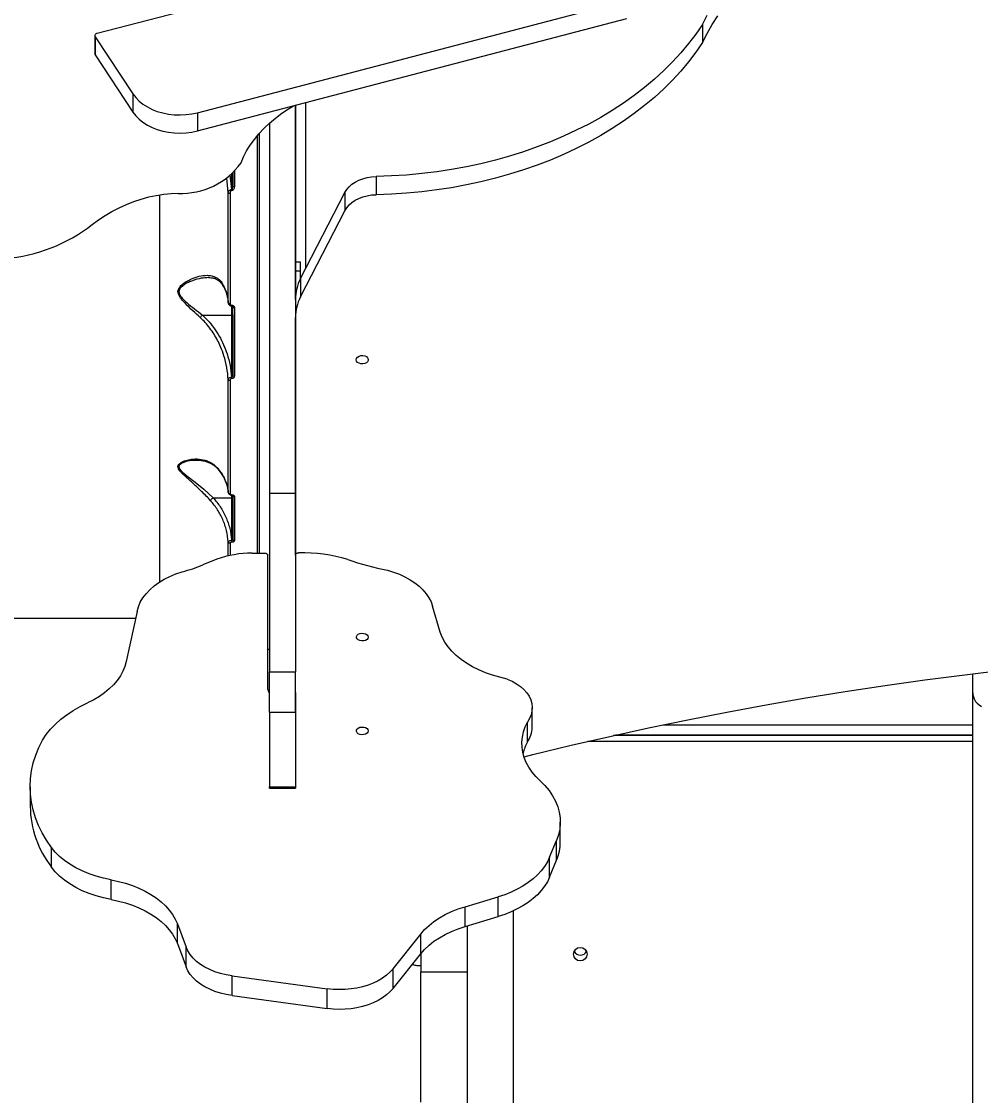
# Model space of a CAD drawing. Header units: millimetres. Extents: x -6431 to 4834, y -6422 to 4807.
# Drawn here: x 2226 to 2785, y -1577 to -951 of the extents above; entities that cross this region are included whole.
import ezdxf

# ---------------------------------------------------------------- set-up
doc = ezdxf.new("R2010")
doc.units = ezdxf.units.MM
for name, color, linetype in [('DIKOM_ОБЪЕКТ', 7, 'Continuous'), ('DIKOM_РАЗМЕР_ЗОНА', 7, 'Continuous'), ('DIKOM_РАЗМЕР_ОБЪЕКТА', 7, 'Continuous')]:
    doc.layers.add(name, color=color, linetype=linetype)
doc.styles.add('style1', font='arial.ttf', dxfattribs={"width": 0.8})
doc.dimstyles.new('1-50', dxfattribs={"dimtxt": 300, "dimasz": 200, "dimexe": 100, "dimexo": 0, "dimgap": 100, "dimtad": 0, "dimdec": 0, "dimtxsty": 'style1', "dimcen": 0, "dimclrd": 7, "dimclre": 7, "dimadec": 1, "dimazin": 2, "dimtfac": 1, "dimtdec": 0, "dimtmove": 1, "dimatfit": 3, "dimfxl": 0, "dimlwd": 25, "dimlwe": 18, "dimarcsym": 0})

# ---------------------------------------------------------------- blocks, each defined once
blk = doc.blocks.new('*D13')
at = {"layer": 'Defpoints', "color": 0, "transparency": 16777216}
for p in [(-3965.6, 378.37), (3334.4, -1220.38), (3334.4, -3843.38)]:
    blk.add_point(p, dxfattribs=at)
at = {"layer": 'DIKOM_РАЗМЕР_ОБЪЕКТА', "color": 7, "lineweight": 18, "transparency": 16777216}
for p, q in [((-3965.6, 378.37), (-3965.6, -3943.38)), ((3334.4, -1220.38), (3334.4, -3943.38))]:
    blk.add_line(p, q, dxfattribs=at)
at = {"layer": 'DIKOM_РАЗМЕР_ОБЪЕКТА', "color": 7, "lineweight": 25, "transparency": 16777216}
for p, q in [((-3765.6, -3843.38), (-182.11, -3843.38)), ((3134.4, -3843.38), (731.83, -3843.38))]:
    blk.add_line(p, q, dxfattribs=at)
at = {"layer": 'DIKOM_РАЗМЕР_ОБЪЕКТА', "color": 7, "transparency": 16777216}
for points in [[(-3765.6, -3810.04), (-3765.6, -3876.71), (-3965.6, -3843.38)], [(3134.4, -3810.04), (3134.4, -3876.71), (3334.4, -3843.38)]]:
    blk.add_solid(points, dxfattribs=at)
at = {"layer": 'DIKOM_РАЗМЕР_ОБЪЕКТА', "color": 0, "transparency": 16777216, "insert": (274.86, -3843.38), "char_height": 300, "attachment_point": 5, "style": 'style1'}
blk.add_mtext('7300', dxfattribs=at)
blk = doc.blocks.new('*D16')
at = {"layer": 'Defpoints', "color": 0, "transparency": 16777216}
for p in [(-5966.57, 409.56), (4834.4, -963.9), (4834.4, -6224.88)]:
    blk.add_point(p, dxfattribs=at)
at = {"layer": 'DIKOM_РАЗМЕР_ЗОНА', "color": 7, "lineweight": 18, "transparency": 16777216}
for p, q in [((-5966.57, 409.56), (-5966.57, -6324.88)), ((4834.4, -963.9), (4834.4, -6324.88))]:
    blk.add_line(p, q, dxfattribs=at)
at = {"layer": 'DIKOM_РАЗМЕР_ЗОНА', "color": 7, "lineweight": 25, "transparency": 16777216}
for p, q in [((-5766.57, -6224.88), (924.42, -6224.88)), ((4634.4, -6224.88), (2004.2, -6224.88))]:
    blk.add_line(p, q, dxfattribs=at)
at = {"layer": 'DIKOM_РАЗМЕР_ЗОНА', "color": 7, "transparency": 16777216}
for points in [[(-5766.57, -6191.54), (-5766.57, -6258.21), (-5966.57, -6224.88)], [(4634.4, -6191.54), (4634.4, -6258.21), (4834.4, -6224.88)]]:
    blk.add_solid(points, dxfattribs=at)
at = {"layer": 'DIKOM_РАЗМЕР_ЗОНА', "color": 0, "transparency": 16777216, "insert": (1464.31, -6224.88), "char_height": 300, "attachment_point": 5, "style": 'style1'}
blk.add_mtext('10800', dxfattribs=at)

msp = doc.modelspace()

# ---------------------------------------------------------------- linework, layer by layer
at = {"layer": 'DIKOM_ОБЪЕКТ', "color": 7, "linetype": 'Continuous', "lineweight": 15}
for p, q in [((2328.7, -1004.19), (2578.8, -938.76)), ((2341.78, -939.57), (2270.28, -958)), ((2328.7, -1014.78), (2578.8, -949.36)), ((2622.92, -952.72), (2622.92, -963.31)), ((2268.96, -959.33), (2268.96, -969.92)), ((2269.15, -959.92), (2291.12, -993.25)), ((2269.15, -959.92), (2269.15, -970.52)), ((2269.15, -970.52), (2291.12, -1003.84)), ((2291.12, -993.25), (2291.12, -1003.84)), ((2385.71, -999.87), (2385.71, -1091.32)), ((2385.71, -1091.32), (2385.71, -999.87)), ((2385.71, -999.87), (2385.71, -1225.89)), ((2385.71, -1007.37), (2385.71, -999.87)), ((2385.71, -1091.32), (2385.71, -999.87)), ((2391.71, -998.3), (2391.71, -1095.1)), ((2328.7, -1004.19), (2328.7, -1014.78)), ((2385.71, -1091.32), (2385.71, -1007.37)), ((2364.71, -1016.24), (2364.71, -1260.8)), ((2350.21, -1038.16), (2350.21, -1047.28)), ((2346.65, -1050.78), (2345.76, -1042.07)), ((2347.63, -1040.42), (2348.59, -1048.97)), ((2348.71, -1048.97), (2348.71, -1039.61)), ((2349.21, -1046.97), (2349.21, -1039.14)), ((2349.21, -1039.14), (2349.21, -1046.97)), ((2432.78, -1041.39), (2432.78, -1051.98)), ((2346.65, -1114.97), (2346.65, -1050.78)), ((2347.65, -1051.08), (2347.65, -1115.41)), ((2348.59, -1048.97), (2348.71, -1048.97)), ((2348.59, -1048.97), (2348.59, -1049.62)), ((2348.71, -1049.62), (2348.59, -1049.62)), ((2348.71, -1048.97), (2348.71, -1049.62)), ((2388.72, -1100.91), (2414.54, -1050.7)), ((2414.54, -1050.7), (2414.54, -1061.29)), ((2388.72, -1111.51), (2414.54, -1061.29)), ((2388.71, -1091.32), (2385.71, -1091.32)), ((2388.71, -1096.58), (2388.71, -1091.32)), ((2385.71, -1112.94), (2385.71, -1096.58)), ((2388.71, -1096.58), (2385.71, -1096.58)), ((2388.71, -1100.94), (2388.71, -1096.58)), ((2388.72, -1100.91), (2388.72, -1111.51)), ((2385.71, -1113.02), (2385.71, -1123.62)), ((2346.59, -1114.68), (2346.62, -1115.1)), ((2348.68, -1116.38), (2348.71, -1116.38)), ((2348.68, -1116.9), (2348.68, -1116.38)), ((2348.68, -1116.9), (2348.71, -1116.9)), ((2348.71, -1116.9), (2348.71, -1116.38)), ((2348.71, -1122.13), (2348.71, -1116.9)), ((2349.21, -1117.35), (2349.21, -1117.32)), ((2349.21, -1157.09), (2349.21, -1117.32)), ((2349.21, -1119.03), (2349.21, -1117.33)), ((2349.21, -1121.28), (2349.21, -1119.03)), ((2350.21, -1117.79), (2350.21, -1157.66)), ((2331.55, -1122.13), (2348.71, -1122.13)), ((2348.71, -1158.28), (2348.71, -1122.13)), ((2349.21, -1121.97), (2349.21, -1157.09)), ((2385.71, -1261.98), (2385.71, -1123.62)), ((2348.61, -1158.28), (2348.71, -1158.28)), ((2348.61, -1158.28), (2348.61, -1159.18)), ((2348.71, -1159.18), (2348.61, -1159.18)), ((2348.71, -1158.28), (2348.71, -1159.18)), ((2370.71, -1225.89), (2385.71, -1225.89)), ((2370.71, -1225.89), (2370.71, -1330.02)), ((2385.71, -1225.89), (2385.71, -1330.02)), ((2337.82, -1228.56), (2348.71, -1228.56)), ((2348.66, -1226.81), (2348.71, -1226.81)), ((2348.66, -1227.08), (2348.66, -1226.81)), ((2348.66, -1227.08), (2348.71, -1227.08)), ((2348.71, -1227.08), (2348.71, -1226.81)), ((2348.71, -1228.56), (2348.71, -1227.11)), ((2348.71, -1253.36), (2348.71, -1228.56)), ((2349.21, -1252.75), (2349.21, -1227.09)), ((2349.21, -1227.25), (2349.21, -1228.4)), ((2349.21, -1227.71), (2349.21, -1227.28)), ((2349.21, -1228.4), (2349.21, -1252.75)), ((2350.21, -1227.83), (2350.21, -1253.55)), ((2348.63, -1253.36), (2348.71, -1253.36)), ((2348.63, -1253.36), (2348.63, -1254.49)), ((2348.71, -1254.49), (2348.63, -1254.49)), ((2348.71, -1253.36), (2348.71, -1254.49)), ((2360.55, -1260.82), (2367.69, -1260.79)), ((2369.71, -1340.33), (2369.71, -1262.07)), ((2369.71, -1273.56), (2369.71, -1262.07)), ((2340.06, -1264.38), (2331.89, -1267.76)), ((2369.71, -1340.34), (2369.71, -1273.56)), ((2293.5, -1294.77), (2287.25, -1324.07)), ((2470.07, -1306.97), (2465.64, -1291.76)), ((1936.66, -1298.83), (2292.63, -1298.83)), ((2369.71, -1316.76), (2370.71, -1316.76)), ((2370.71, -1330.02), (2385.71, -1330.02)), ((2370.71, -1353.55), (2370.71, -1330.02)), ((2385.71, -1353.55), (2385.71, -1330.02)), ((2385.71, -1342.12), (2385.71, -1340.72)), ((2385.71, -1342.12), (2385.71, -1397.36)), ((2523.68, -1362.57), (2523.68, -1351.08)), ((2370.71, -1353.55), (2385.71, -1353.55)), ((2370.71, -1353.55), (2370.71, -1397.11)), ((2385.71, -1353.55), (2385.71, -1397.11)), ((2520.93, -1370.76), (2520.93, -1359.27)), ((2600.05, -1360.87), (2780.21, -1360.87)), ((2780.21, -1370.55), (2556.15, -1370.55)), ((2780.21, -1367.15), (2571.07, -1367.15)), ((2572.3, -1366.88), (2780.21, -1366.88)), ((2780.21, -1366.87), (2572.31, -1366.87)), ((2231.27, -1396.97), (2231.27, -1408.46)), ((2370.71, -1397.11), (2385.71, -1397.11)), ((2370.71, -1397.82), (2370.71, -1397.11)), ((2370.71, -1397.82), (2385.71, -1397.82)), ((2385.71, -1397.11), (2385.71, -1397.82)), ((2540.02, -1429.05), (2540.02, -1417.56)), ((2243.67, -1443.85), (2243.67, -1432.35)), ((2533.83, -1438.12), (2537.88, -1428.25)), ((2537.88, -1439.74), (2537.88, -1428.25)), ((2533.83, -1449.61), (2533.83, -1438.12)), ((2533.83, -1449.61), (2537.88, -1439.74)), ((2278.46, -1462.72), (2278.46, -1451.22)), ((2484.55, -1466.9), (2503.76, -1461.18)), ((2503.76, -1472.67), (2503.76, -1461.18)), ((2484.55, -1478.39), (2484.55, -1466.9)), ((2512.71, -1571.07), (2512.71, -1469.31)), ((2317, -1476.9), (2322.14, -1490.5)), ((2317, -1488.39), (2317, -1476.9)), ((2484.55, -1478.39), (2503.76, -1472.67)), ((2442.59, -1503.02), (2458.75, -1482.81)), ((2458.75, -1494.3), (2458.75, -1482.81)), ((2317, -1488.39), (2322.14, -1501.99)), ((2322.14, -1501.99), (2322.14, -1490.5)), ((2442.59, -1514.51), (2458.75, -1494.3)), ((2458.71, -1494.35), (2458.71, -1504.75)), ((2348.88, -1507.19), (2404.19, -1514.74)), ((2348.88, -1518.69), (2348.88, -1507.19)), ((2442.59, -1514.51), (2442.59, -1503.02)), ((2458.71, -1504.75), (2485.71, -1504.75)), ((2348.88, -1518.69), (2404.19, -1526.23)), ((2404.19, -1526.23), (2404.19, -1514.74))]:
    msp.add_line(p, q, dxfattribs=at)
at = {"layer": 'DIKOM_ОБЪЕКТ', "color": 7, "linetype": 'Continuous', "lineweight": 15, "flags": 128}
for points in [[(2622.92, -952.72), (2625.52, -947.43)], [(2622.92, -963.31), (2625.52, -958.02), (2628.45, -952.81), (2631.71, -947.7)], [(2622.92, -952.72), (2619.02, -958.37), (2614.8, -963.9), (2610.26, -969.31), (2605.42, -974.58), (2600.27, -979.7), (2594.83, -984.67), (2589.1, -989.48), (2583.1, -994.11), (2576.84, -998.57), (2570.32, -1002.84), (2563.56, -1006.92), (2556.57, -1010.8), (2549.36, -1014.47), (2541.95, -1017.93), (2534.34, -1021.17), (2526.54, -1024.18), (2518.58, -1026.97), (2510.47, -1029.52), (2502.21, -1031.83), (2493.83, -1033.91), (2485.33, -1035.73), (2476.73, -1037.31), (2468.05, -1038.64), (2459.3, -1039.71), (2450.5, -1040.52), (2441.65, -1041.08), (2432.78, -1041.39)], [(2270.28, -958), (2269.91, -958.12), (2269.58, -958.3), (2269.31, -958.53), (2269.11, -958.78), (2269, -959.07), (2268.96, -959.36), (2269.01, -959.65), (2269.15, -959.92)], [(2622.92, -963.31), (2619.02, -968.96), (2614.8, -974.5), (2610.26, -979.9), (2605.42, -985.17), (2600.27, -990.29), (2594.83, -995.26), (2589.1, -1000.07), (2583.1, -1004.7), (2576.84, -1009.16), (2570.32, -1013.43), (2563.56, -1017.51), (2556.57, -1021.39), (2549.36, -1025.06), (2541.95, -1028.52), (2534.34, -1031.76), (2526.54, -1034.77), (2518.58, -1037.56), (2510.47, -1040.11), (2502.21, -1042.43), (2493.83, -1044.5), (2485.33, -1046.32), (2476.73, -1047.9), (2468.05, -1049.23), (2459.3, -1050.3), (2450.5, -1051.12), (2441.65, -1051.68), (2432.78, -1051.98)], [(2291.12, -993.25), (2292.74, -995.39), (2294.7, -997.38), (2296.97, -999.2), (2299.52, -1000.83), (2302.32, -1002.24), (2305.32, -1003.41), (2308.5, -1004.34), (2311.8, -1005), (2315.19, -1005.39), (2318.62, -1005.5), (2322.04, -1005.34), (2325.42, -1004.9), (2328.7, -1004.19)], [(2354.13, -1033.42), (2355.57, -1029.95), (2357.35, -1026.5), (2359.45, -1023.08), (2361.85, -1019.72), (2364.54, -1016.43), (2367.5, -1013.26), (2370.71, -1010.2), (2374.15, -1007.3), (2377.8, -1004.55), (2381.63, -1001.99), (2384.73, -1000.12)], [(2291.12, -1003.84), (2292.74, -1005.98), (2294.7, -1007.97), (2296.97, -1009.8), (2299.52, -1011.42), (2302.32, -1012.83), (2305.32, -1014.01), (2308.5, -1014.93), (2311.8, -1015.59), (2315.19, -1015.98), (2318.62, -1016.1), (2322.04, -1015.93), (2325.42, -1015.49), (2328.7, -1014.78)], [(2370.71, -1010.2), (2370.71, -1022.35), (2370.71, -1036.36), (2370.71, -1050.34), (2370.71, -1064.3), (2370.71, -1078.2), (2370.71, -1092.06), (2370.71, -1105.86), (2370.71, -1119.59), (2370.71, -1133.24), (2370.71, -1146.8), (2370.71, -1160.27), (2370.71, -1173.63), (2370.71, -1186.89), (2370.71, -1200.02), (2370.71, -1213.02), (2370.71, -1225.89)], [(2363.71, -1260.8), (2363.71, -1253.75), (2363.71, -1246.33), (2363.71, -1238.63), (2363.71, -1230.67), (2363.71, -1222.43), (2363.71, -1213.94), (2363.71, -1205.21), (2363.71, -1196.22), (2363.71, -1187.01), (2363.71, -1177.56), (2363.71, -1167.9), (2363.71, -1158.02), (2363.71, -1147.94), (2363.71, -1137.67), (2363.71, -1127.21), (2363.71, -1116.57), (2363.71, -1105.76), (2363.71, -1094.8), (2363.71, -1083.69), (2363.71, -1072.43), (2363.71, -1061.04), (2363.71, -1049.54), (2363.71, -1037.92), (2363.71, -1026.2), (2363.71, -1017.4)], [(2414.54, -1050.7), (2415.61, -1048.98), (2416.99, -1047.38), (2418.66, -1045.92), (2420.59, -1044.63), (2422.74, -1043.53), (2425.07, -1042.64), (2427.56, -1041.98), (2430.14, -1041.56), (2432.78, -1041.39)], [(2267.37, -1069.33), (2271.05, -1066.61), (2274.9, -1064.06), (2278.91, -1061.7), (2283.05, -1059.56), (2287.28, -1057.63), (2291.59, -1055.94), (2295.94, -1054.49), (2300.32, -1053.3), (2304.69, -1052.37), (2309.02, -1051.7), (2313.3, -1051.31), (2317.49, -1051.18)], [(2349.21, -1046.97), (2349.23, -1047.03), (2349.29, -1047.09), (2349.38, -1047.14), (2349.5, -1047.19), (2349.65, -1047.23), (2349.83, -1047.26), (2350.02, -1047.27), (2350.21, -1047.28)], [(2306.76, -1277.61), (2306.76, -1276.86), (2306.76, -1272.8), (2306.76, -1268.41), (2306.76, -1263.69), (2306.76, -1258.65), (2306.76, -1253.29), (2306.76, -1247.62), (2306.76, -1241.64), (2306.76, -1235.36), (2306.76, -1228.78), (2306.76, -1221.91), (2306.76, -1214.76), (2306.76, -1207.33), (2306.76, -1199.62), (2306.76, -1191.66), (2306.76, -1183.44), (2306.76, -1174.97), (2306.76, -1166.27), (2306.76, -1157.33), (2306.76, -1148.16), (2306.76, -1138.79), (2306.76, -1129.2), (2306.76, -1119.42), (2306.76, -1109.45), (2306.76, -1099.3), (2306.76, -1088.98), (2306.76, -1078.5), (2306.76, -1067.87), (2306.76, -1057.1), (2306.76, -1052.02)], [(2414.54, -1061.29), (2415.61, -1059.57), (2416.99, -1057.97), (2418.66, -1056.51), (2420.59, -1055.22), (2422.74, -1054.12), (2425.07, -1053.23), (2427.56, -1052.57), (2430.14, -1052.15), (2432.78, -1051.98)], [(2385.71, -1091.32), (2385.71, -1090.95), (2385.71, -1080.69), (2385.71, -1070.28), (2385.71, -1068.45)], [(2385.71, -1096.58), (2385.71, -1094.9), (2385.71, -1093.51), (2385.71, -1092.45), (2385.71, -1091.73), (2385.71, -1091.37), (2385.71, -1091.32)], [(2346.65, -1114.97), (2346.68, -1115.05), (2346.75, -1115.14), (2346.85, -1115.21), (2346.97, -1115.28), (2347.12, -1115.33), (2347.28, -1115.37), (2347.46, -1115.4), (2347.65, -1115.41)], [(2349.21, -1117.32), (2349.23, -1117.41), (2349.29, -1117.5), (2349.38, -1117.58), (2349.5, -1117.65), (2349.65, -1117.71), (2349.83, -1117.76), (2350.02, -1117.78), (2350.21, -1117.79)], [(2349.21, -1121.97), (2349.2, -1122), (2349.17, -1122.03), (2349.13, -1122.06), (2349.06, -1122.08), (2348.99, -1122.1), (2348.9, -1122.12), (2348.81, -1122.13), (2348.71, -1122.13)], [(2421.21, -1148.16), (2421.4, -1147.36), (2421.95, -1146.64), (2422.79, -1146.09), (2423.85, -1145.76), (2425, -1145.69), (2426.11, -1145.89), (2427.08, -1146.34), (2427.79, -1146.98), (2428.16, -1147.75), (2428.16, -1148.57), (2427.79, -1149.34), (2427.08, -1149.99), (2426.11, -1150.43), (2425, -1150.63), (2423.85, -1150.56), (2422.79, -1150.24), (2421.94, -1149.68), (2421.4, -1148.97), (2421.21, -1148.16)], [(2349.21, -1157.09), (2349.23, -1157.2), (2349.29, -1157.31), (2349.38, -1157.41), (2349.5, -1157.49), (2349.65, -1157.56), (2349.83, -1157.62), (2350.02, -1157.65), (2350.21, -1157.66)], [(2346.65, -1225.45), (2346.65, -1217.91), (2346.65, -1210.16), (2346.65, -1202.21), (2346.65, -1194.06), (2346.65, -1185.72), (2346.65, -1177.19), (2346.65, -1168.49), (2346.65, -1159.61)], [(2347.65, -1160.15), (2347.65, -1169.05), (2347.65, -1177.77), (2347.65, -1186.31), (2347.65, -1194.67), (2347.65, -1202.84), (2347.65, -1210.81), (2347.65, -1218.57), (2347.65, -1226.13)], [(2328.28, -1206.82), (2325.97, -1206.82), (2322.76, -1207.34), (2319.79, -1208.38), (2318.31, -1209.47), (2317.89, -1210.44), (2318.07, -1211.38), (2318.2, -1211.64), (2319, -1212.71), (2320.04, -1213.73), (2322.44, -1215.71), (2327.39, -1219.55), (2332.37, -1223.59), (2335.15, -1226.05), (2337.82, -1228.56), (2337.82, -1228.56), (2337.82, -1228.56)], [(2349.21, -1228.4), (2349.2, -1228.43), (2349.17, -1228.46), (2349.13, -1228.49), (2349.06, -1228.51), (2348.99, -1228.53), (2348.9, -1228.55), (2348.81, -1228.56), (2348.71, -1228.56)], [(2346.65, -1262.45), (2346.65, -1261.1), (2346.65, -1254.35)], [(2347.65, -1255.1), (2347.65, -1261.86), (2347.65, -1262.23)], [(2367.69, -1260.79), (2368.09, -1260.81), (2368.46, -1260.88), (2368.81, -1261), (2369.12, -1261.16), (2369.37, -1261.36), (2369.55, -1261.58), (2369.67, -1261.82), (2369.71, -1262.07)], [(2385.71, -1262.01), (2385.74, -1261.77), (2385.85, -1261.53), (2386.03, -1261.32), (2386.27, -1261.12), (2386.56, -1260.96), (2386.89, -1260.84), (2387.25, -1260.76), (2387.63, -1260.73)], [(2293.5, -1294.77), (2294.26, -1292.1), (2295.4, -1289.49), (2296.9, -1286.95), (2298.75, -1284.51), (2300.93, -1282.19), (2303.43, -1280), (2306.22, -1277.97), (2309.29, -1276.1), (2312.61, -1274.42), (2316.15, -1272.94), (2319.88, -1271.67)], [(2439.32, -1270.8), (2442.9, -1271.9), (2446.32, -1273.19), (2449.54, -1274.68), (2452.54, -1276.35), (2455.29, -1278.19), (2457.78, -1280.17), (2459.99, -1282.29), (2461.89, -1284.53), (2463.47, -1286.86), (2464.73, -1289.28), (2465.64, -1291.76)], [(2428.21, -1309.79), (2428.02, -1310.52), (2427.47, -1311.18), (2426.62, -1311.68), (2425.57, -1311.97), (2424.42, -1312.04), (2423.3, -1311.85), (2422.34, -1311.45), (2421.63, -1310.86), (2421.26, -1310.16), (2421.26, -1309.42), (2421.63, -1308.72), (2422.34, -1308.14), (2423.3, -1307.73), (2424.42, -1307.55), (2425.57, -1307.61), (2426.62, -1307.91), (2427.47, -1308.41), (2428.02, -1309.06), (2428.21, -1309.79)], [(2509.16, -1334.21), (2504.77, -1333.22), (2500.52, -1332.01), (2496.45, -1330.57), (2492.56, -1328.93), (2488.9, -1327.09), (2485.48, -1325.07), (2482.33, -1322.87), (2479.47, -1320.52), (2476.91, -1318.03), (2474.68, -1315.4), (2472.79, -1312.68), (2471.25, -1309.86), (2470.07, -1306.97)], [(2518.91, -1379.55), (2523.96, -1378.28), (2546.37, -1372.84), (2568.88, -1367.64), (2591.5, -1362.68), (2614.23, -1357.96), (2637.05, -1353.48), (2659.97, -1349.24), (2682.97, -1345.24), (2706.05, -1341.49), (2729.21, -1337.98), (2752.44, -1334.72), (2775.74, -1331.71), (2799.1, -1328.94), (2822.51, -1326.41), (2845.98, -1324.14), (2869.49, -1322.12), (2893.04, -1320.34), (2916.63, -1318.82)], [(2287.25, -1324.07), (2286.47, -1326.91), (2285.32, -1329.69), (2283.83, -1332.41), (2281.99, -1335.03), (2279.83, -1337.56), (2277.36, -1339.96), (2274.6, -1342.22), (2271.55, -1344.34), (2268.25, -1346.28), (2264.71, -1348.05)], [(2780.21, -1331.21), (2780.21, -1331.32), (2780.21, -1333.51), (2780.21, -1335.49), (2780.21, -1337.23), (2780.21, -1338.71), (2780.21, -1339.92), (2780.21, -1340.83), (2780.21, -1341.44), (2780.21, -1341.74), (2780.21, -1341.77), (2780.21, -1341.78), (2780.21, -1341.78), (2780.21, -1341.79), (2780.21, -1341.8), (2780.21, -1341.81), (2780.21, -1341.83), (2780.21, -1341.98), (2780.23, -1342.34), (2780.27, -1342.86), (2780.37, -1343.52), (2780.65, -1344.63), (2781.11, -1345.8), (2781.94, -1347.24), (2782.83, -1348.33), (2783.96, -1349.33), (2785.28, -1350.18)], [(2509.16, -1334.21), (2511.95, -1335.48), (2514.5, -1336.94), (2516.79, -1338.57), (2518.79, -1340.35), (2520.47, -1342.26), (2521.81, -1344.28), (2522.8, -1346.38), (2523.42, -1348.54), (2523.67, -1350.73), (2523.54, -1352.93), (2523.04, -1355.1), (2522.16, -1357.22), (2520.93, -1359.27)], [(2238.44, -1369.78), (2240.58, -1366.57), (2243.08, -1363.48), (2245.93, -1360.51), (2249.1, -1357.68), (2252.58, -1355), (2256.36, -1352.5), (2260.41, -1350.18), (2264.71, -1348.05)], [(2428.21, -1364.42), (2428.02, -1365.15), (2427.47, -1365.8), (2426.62, -1366.3), (2425.57, -1366.6), (2424.42, -1366.66), (2423.3, -1366.48), (2422.34, -1366.08), (2421.63, -1365.49), (2421.25, -1364.79), (2421.25, -1364.05), (2421.63, -1363.35), (2422.34, -1362.77), (2423.3, -1362.36), (2424.42, -1362.18), (2425.57, -1362.24), (2426.62, -1362.54), (2427.47, -1363.04), (2428.02, -1363.69), (2428.21, -1364.42)], [(2528.34, -1393.55), (2525.82, -1391.03), (2523.62, -1388.4), (2521.75, -1385.65), (2520.22, -1382.83), (2519.04, -1379.93), (2518.22, -1376.99), (2517.76, -1374.01), (2517.67, -1371.01), (2517.94, -1368.03), (2518.58, -1365.06), (2519.58, -1362.14), (2520.93, -1359.27)], [(2243.67, -1432.35), (2240.79, -1428.15), (2238.27, -1423.86), (2236.13, -1419.48), (2234.38, -1415.03), (2233.01, -1410.52), (2232.03, -1405.97), (2231.45, -1401.4), (2231.27, -1396.81), (2231.48, -1392.22), (2232.09, -1387.64), (2233.09, -1383.1), (2234.49, -1378.6), (2236.27, -1374.15), (2238.44, -1369.78)], [(2528.34, -1393.55), (2531.1, -1396.34), (2533.51, -1399.26), (2535.56, -1402.29), (2537.24, -1405.41), (2538.52, -1408.61), (2539.42, -1411.86), (2539.91, -1415.15), (2540.01, -1418.46), (2539.7, -1421.75), (2538.98, -1425.03), (2537.88, -1428.25)], [(2278.46, -1451.22), (2274, -1450.28), (2269.68, -1449.1), (2265.54, -1447.69), (2261.59, -1446.06), (2257.88, -1444.21), (2254.43, -1442.17), (2251.26, -1439.95), (2248.4, -1437.56), (2245.86, -1435.02), (2243.67, -1432.35)], [(2533.83, -1438.12), (2532.54, -1440.82), (2530.91, -1443.45), (2528.97, -1445.98), (2526.72, -1448.41), (2524.18, -1450.71), (2521.35, -1452.87), (2518.27, -1454.89), (2514.95, -1456.73), (2511.41, -1458.41), (2507.67, -1459.89), (2503.76, -1461.18)], [(2278.46, -1462.72), (2274, -1461.78), (2269.68, -1460.6), (2265.54, -1459.18), (2261.59, -1457.55), (2257.88, -1455.7), (2254.43, -1453.66), (2251.26, -1451.44), (2248.4, -1449.05), (2245.86, -1446.51), (2243.67, -1443.85)], [(2278.46, -1451.22), (2282.71, -1452.12), (2286.84, -1453.23), (2290.81, -1454.55), (2294.61, -1456.07), (2298.19, -1457.79), (2301.55, -1459.69), (2304.66, -1461.76), (2307.49, -1463.99), (2310.04, -1466.36), (2312.27, -1468.85), (2314.19, -1471.45), (2315.77, -1474.14), (2317, -1476.9)], [(2533.83, -1449.61), (2532.54, -1452.31), (2530.91, -1454.94), (2528.97, -1457.47), (2526.72, -1459.9), (2524.18, -1462.2), (2521.35, -1464.36), (2518.27, -1466.38), (2514.95, -1468.23), (2511.41, -1469.9), (2507.67, -1471.38), (2503.76, -1472.67)], [(2278.46, -1462.72), (2282.71, -1463.61), (2286.84, -1464.72), (2290.81, -1466.04), (2294.61, -1467.57), (2298.19, -1469.29), (2301.55, -1471.19), (2304.66, -1473.26), (2307.49, -1475.48), (2310.04, -1477.85), (2312.27, -1480.34), (2314.19, -1482.94), (2315.77, -1485.63), (2317, -1488.39)], [(2458.75, -1482.81), (2461, -1480.27), (2463.56, -1477.85), (2466.43, -1475.58), (2469.58, -1473.47), (2472.99, -1471.53), (2476.64, -1469.78), (2480.51, -1468.23), (2484.55, -1466.9)], [(2512.71, -1584.98), (2512.71, -1563.25), (2512.71, -1541.45), (2512.71, -1519.6), (2512.71, -1497.7), (2512.71, -1475.76), (2512.71, -1469.31)], [(2458.75, -1494.3), (2461, -1491.76), (2463.56, -1489.34), (2466.43, -1487.07), (2469.58, -1484.96), (2472.99, -1483.02), (2476.64, -1481.27), (2480.51, -1479.73), (2484.55, -1478.39)], [(2485.71, -1478.04), (2485.71, -1497.7), (2485.71, -1519.6), (2485.71, -1541.45), (2485.71, -1563.25), (2485.71, -1584.98)], [(2348.88, -1507.19), (2345.43, -1506.6), (2342.09, -1505.79), (2338.9, -1504.76), (2335.88, -1503.53), (2333.08, -1502.11), (2330.52, -1500.51), (2328.22, -1498.75), (2326.22, -1496.85), (2324.52, -1494.83), (2323.16, -1492.7), (2322.14, -1490.5)], [(2348.88, -1518.69), (2345.43, -1518.1), (2342.09, -1517.28), (2338.9, -1516.25), (2335.88, -1515.02), (2333.08, -1513.6), (2330.52, -1512), (2328.22, -1510.24), (2326.22, -1508.34), (2324.52, -1506.32), (2323.16, -1504.2), (2322.14, -1501.99)], [(2442.59, -1503.02), (2440.83, -1504.97), (2438.77, -1506.8), (2436.44, -1508.49), (2433.86, -1510.02), (2431.05, -1511.38), (2428.04, -1512.55), (2424.87, -1513.51), (2421.56, -1514.27), (2418.15, -1514.82), (2414.67, -1515.14), (2411.16, -1515.23), (2407.66, -1515.1), (2404.19, -1514.74)], [(2458.71, -1580.76), (2458.71, -1572.94), (2458.71, -1565.27), (2458.71, -1557.75), (2458.71, -1550.4), (2458.71, -1543.23), (2458.71, -1536.26), (2458.71, -1529.49), (2458.71, -1522.95), (2458.71, -1516.63), (2458.71, -1510.57), (2458.71, -1504.75)], [(2442.59, -1514.51), (2440.83, -1516.47), (2438.77, -1518.3), (2436.44, -1519.98), (2433.86, -1521.51), (2431.05, -1522.87), (2428.04, -1524.04), (2424.87, -1525.01), (2421.56, -1525.77), (2418.15, -1526.31), (2414.67, -1526.63), (2411.16, -1526.72), (2407.66, -1526.59), (2404.19, -1526.23)]]:
    msp.add_lwpolyline(points, dxfattribs=at)
at = {"layer": 'DIKOM_ОБЪЕКТ', "color": 7, "linetype": 'Continuous', "lineweight": 15}
msp.add_circle((2551.69, -1494.55), 3.98, dxfattribs=at)
for centre, radius, start, end in [((2270.03, -969.92), 1.07, 180.28869, 214.51547), ((2319.37, -1008.39), 42.84, 267.48223, 324.23601), ((2347.45, -1049.93), 1.16, 226.88152, 280.03189), ((2209.41, -995.77), 93.65, 274.42174, 308.23137), ((2412.11, -1113.17), 26.41, 152.34687, 179.68577), ((2412.11, -1123.76), 26.4, 152.34551, 179.68713), ((2347.5, -1159.23), 0.929, 204.1231, 279.28356), ((2347.55, -1225.21), 0.925, 194.8125, 276.40914), ((2350.11, -1226.88), 0.947, 200.97034, 275.93805), ((2347.57, -1254.17), 0.937, 191.52452, 274.84534), ((2350.12, -1252.64), 0.917, 186.96926, 275.58129), ((2360.92, -1323.63), 62.81, 90.3356, 109.39933), ((2390.15, -1348.84), 88.15, 72.75413, 91.63674), ((2301.4, -1194.56), 79.29, 283.4759, 292.6125), ((2469.09, -1112.79), 160.78, 250.82501, 259.33108), ((2372.7, -1340.22), 2.99, 181.96094, 228.31224), ((2509.49, -1362.38), 14.19, 323.76804, 359.20604), ((2544.97, -1383.91), 27.39, 151.33308, 166.47546), ((2290.72, -1407.49), 59.46, 180.93669, 217.69418), ((2511.93, -1428.98), 28.09, 337.47481, 359.8515), ((2551.71, -1491.12), 4.01, 205.70087, 334.29536)]:
    msp.add_arc(centre, radius, start, end, dxfattribs=at)
for points, knots in [([(2346.65, -1050.78), (2346.69, -1050.55), (2346.75, -1050.09), (2347.17, -1049.54), (2347.65, -1049.2), (2348.12, -1049.02), (2348.43, -1048.99), (2348.59, -1048.97)], [0, 0, 0, 0, 0.270451, 0.533519, 0.718156, 0.85532, 1, 1, 1, 1]), ([(2348.59, -1049.62), (2348.51, -1049.63), (2348.35, -1049.65), (2348.11, -1049.79), (2347.87, -1050.07), (2347.69, -1050.53), (2347.66, -1050.89), (2347.65, -1051.08)], [0, 0, 0, 0, 0.120612, 0.240612, 0.416877, 0.694961, 1, 1, 1, 1]), ([(2348.71, -1048.97), (2348.73, -1048.97), (2348.77, -1048.97), (2348.83, -1048.92), (2348.94, -1048.78), (2349.17, -1048.13), (2349.19, -1047.49), (2349.21, -1046.97)], [0, 0, 0, 0, 0.023997, 0.053479, 0.107105, 0.27945, 1, 1, 1, 1]), ([(2350.21, -1047.28), (2350.19, -1047.58), (2350.15, -1048.17), (2349.84, -1048.9), (2349.45, -1049.35), (2349.08, -1049.58), (2348.83, -1049.61), (2348.71, -1049.62)], [0, 0, 0, 0, 0.304742, 0.587655, 0.766458, 0.882867, 1, 1, 1, 1]), ([(2330.37, -1123.63), (2328.91, -1122.31), (2325.99, -1119.66), (2322.23, -1116.09), (2319.69, -1113.36), (2318.33, -1111.51), (2317.56, -1110.02), (2317.25, -1108.47), (2317.59, -1106.86), (2318.72, -1105.21), (2320.48, -1103.62), (2322.66, -1102.24), (2325.76, -1100.73), (2329.71, -1099.34), (2333.79, -1098.82), (2337.03, -1099.15), (2339.38, -1099.97), (2341.31, -1101.31), (2342.8, -1102.93), (2343.55, -1104.33), (2343.89, -1104.97)], [0, 0, 0, 0, 0.092468, 0.1849, 0.239045, 0.266943, 0.294688, 0.32109, 0.34755, 0.383072, 0.430777, 0.478884, 0.526947, 0.627676, 0.728242, 0.791194, 0.854063, 0.905395, 0.956676, 1, 1, 1, 1]), ([(2335.2, -1100.32), (2333.76, -1100.39), (2330.72, -1100.52), (2326.73, -1101.72), (2323.48, -1103.01), (2321.2, -1104.19), (2319.36, -1105.59), (2318.15, -1107.06), (2317.78, -1108.51), (2318.1, -1109.88), (2318.85, -1111.13), (2319.56, -1111.97), (2320.71, -1113.21), (2323.04, -1115.34), (2326.98, -1118.54), (2330.03, -1120.93), (2331.55, -1122.13)], [0, 0, 0, 0, 0.128993, 0.272185, 0.339297, 0.406449, 0.473026, 0.520187, 0.554182, 0.588096, 0.62246, 0.657048, 0.662703, 0.737912, 0.868929, 1, 1, 1, 1]), ([(2335.18, -1100.26), (2335.68, -1100.27), (2336.84, -1100.29), (2338.4, -1100.64), (2339.83, -1101.16), (2341.02, -1101.92), (2342.14, -1102.99), (2343.09, -1104.22), (2343.6, -1105.21), (2343.83, -1105.65)], [0, 0, 0, 0, 0.133187, 0.305551, 0.447605, 0.593786, 0.743254, 0.887274, 1, 1, 1, 1]), ([(2343.89, -1104.97), (2343.89, -1104.99), (2343.86, -1105.15), (2343.86, -1105.35), (2343.95, -1105.47), (2343.97, -1105.5)], [0, 0, 0, 0, 0.103586, 0.836485, 1, 1, 1, 1]), ([(2343.89, -1104.97), (2344.02, -1105.24), (2344.82, -1106.96), (2346.01, -1110.27), (2346.43, -1113.38), (2346.65, -1114.97)], [0, 0, 0, 0, 0.084986, 0.533467, 1, 1, 1, 1]), ([(2343.95, -1105.51), (2343.97, -1105.54), (2344.47, -1106.45), (2345.18, -1108.3), (2346.03, -1111.06), (2346.48, -1113.2), (2346.57, -1114.41), (2346.59, -1114.68)], [0, 0, 0, 0, 0.011442, 0.310364, 0.611979, 0.915825, 1, 1, 1, 1]), ([(2346.66, -1115.08), (2346.66, -1115.1), (2346.65, -1115.35), (2346.84, -1115.84), (2347.3, -1116.44), (2347.95, -1116.83), (2348.45, -1116.87), (2348.68, -1116.89)], [0, 0, 0, 0, 0.015503, 0.261284, 0.513938, 0.770956, 1, 1, 1, 1]), ([(2347.65, -1115.41), (2347.66, -1115.52), (2347.69, -1115.75), (2347.89, -1116.05), (2348.17, -1116.27), (2348.46, -1116.37), (2348.63, -1116.38), (2348.68, -1116.38)], [0, 0, 0, 0, 0.233653, 0.467304, 0.695441, 0.908616, 1, 1, 1, 1]), ([(2348.71, -1116.38), (2348.79, -1116.38), (2349.03, -1116.39), (2349.45, -1116.53), (2349.87, -1116.85), (2350.16, -1117.29), (2350.19, -1117.63), (2350.21, -1117.79)], [0, 0, 0, 0, 0.093212, 0.303893, 0.530241, 0.765202, 1, 1, 1, 1]), ([(2348.71, -1116.91), (2348.74, -1116.91), (2348.8, -1116.9), (2348.92, -1116.94), (2349.03, -1117), (2349.14, -1117.09), (2349.2, -1117.2), (2349.2, -1117.28), (2349.2, -1117.32)], [0, 0, 0, 0, 0.067446, 0.185467, 0.324106, 0.501596, 0.745974, 1, 1, 1, 1]), ([(2330.37, -1123.63), (2330.4, -1123.59), (2330.48, -1123.43), (2330.71, -1123.1), (2331.08, -1122.62), (2331.39, -1122.29), (2331.55, -1122.13)], [0, 0, 0, 0, 0.107432, 0.349475, 0.674763, 1, 1, 1, 1]), ([(2346.65, -1159.61), (2346.43, -1157.3), (2345.98, -1152.64), (2344.36, -1146.28), (2341.95, -1139.75), (2339.16, -1134.38), (2335.97, -1129.75), (2333.32, -1126.5), (2331.33, -1124.57), (2330.37, -1123.63)], [0, 0, 0, 0, 0.173875, 0.350142, 0.488062, 0.692276, 0.797114, 0.901938, 1, 1, 1, 1]), ([(2331.55, -1122.13), (2331.55, -1122.13), (2331.55, -1122.13), (2331.55, -1122.13), (2331.55, -1122.13), (2331.55, -1122.13)], [0, 0, 0, 0, 0.398511, 0.75717, 1, 1, 1, 1]), ([(2331.55, -1122.13), (2332.56, -1123.08), (2334.98, -1125.37), (2338.3, -1129.45), (2341.44, -1134.29), (2344.03, -1139.42), (2346.19, -1145.14), (2347.86, -1151.43), (2348.36, -1156), (2348.61, -1158.28)], [0, 0, 0, 0, 0.099981, 0.239902, 0.380322, 0.520385, 0.660144, 0.830067, 1, 1, 1, 1]), ([(2348.71, -1158.28), (2348.74, -1158.28), (2348.79, -1158.27), (2348.89, -1158.22), (2349, -1158.09), (2349.1, -1157.86), (2349.18, -1157.54), (2349.21, -1157.27), (2349.21, -1157.11), (2349.21, -1157.09)], [0, 0, 0, 0, 0.055232, 0.109702, 0.243636, 0.417529, 0.651766, 0.951854, 1, 1, 1, 1]), ([(2350.21, -1157.66), (2350.21, -1157.69), (2350.21, -1157.9), (2350.12, -1158.25), (2349.87, -1158.66), (2349.54, -1158.95), (2349.15, -1159.14), (2348.86, -1159.17), (2348.71, -1159.18)], [0, 0, 0, 0, 0.03924, 0.287224, 0.495173, 0.671044, 0.835286, 1, 1, 1, 1]), ([(2346.65, -1159.61), (2346.65, -1159.59), (2346.67, -1159.41), (2346.78, -1159.11), (2347.11, -1158.76), (2347.54, -1158.51), (2348.05, -1158.33), (2348.42, -1158.3), (2348.61, -1158.28)], [0, 0, 0, 0, 0.039151, 0.268331, 0.466406, 0.643671, 0.819961, 1, 1, 1, 1]), ([(2348.61, -1159.18), (2348.51, -1159.19), (2348.32, -1159.21), (2348.07, -1159.33), (2347.86, -1159.51), (2347.7, -1159.77), (2347.65, -1160), (2347.65, -1160.13), (2347.65, -1160.15)], [0, 0, 0, 0, 0.167293, 0.334434, 0.50906, 0.713079, 0.957746, 1, 1, 1, 1]), ([(2336.34, -1230.28), (2335.51, -1229.37), (2333.83, -1227.55), (2330.51, -1224.22), (2326.38, -1220.43), (2322.36, -1216.89), (2319.71, -1214.41), (2318.36, -1212.9), (2317.54, -1211.66), (2317.23, -1210.37), (2317.76, -1209.04), (2319.38, -1207.77), (2321.93, -1206.72), (2325.58, -1205.99), (2329.77, -1205.87), (2333.81, -1206.74), (2337.03, -1208.3), (2339.23, -1209.94), (2340.43, -1211.3), (2340.89, -1211.82)], [0, 0, 0, 0, 0.056786, 0.113618, 0.211833, 0.310026, 0.362023, 0.388775, 0.415389, 0.445791, 0.474153, 0.516853, 0.580999, 0.645392, 0.742195, 0.838843, 0.900145, 0.961362, 1, 1, 1, 1]), ([(2328.29, -1206.73), (2328.49, -1206.72), (2329.55, -1206.68), (2331.38, -1206.88), (2333.64, -1207.37), (2335.61, -1208.09), (2337.35, -1209.03), (2338.96, -1210.26), (2340.18, -1211.39), (2340.79, -1212.2), (2340.94, -1212.4)], [0, 0, 0, 0, 0.040408, 0.220113, 0.391125, 0.534164, 0.670381, 0.81449, 0.953369, 1, 1, 1, 1]), ([(2340.89, -1211.82), (2341.86, -1213.17), (2343.84, -1215.88), (2345.54, -1219.92), (2346.38, -1223.15), (2346.58, -1224.85), (2346.65, -1225.45)], [0, 0, 0, 0, 0.318196, 0.643967, 0.875255, 1, 1, 1, 1]), ([(2340.89, -1211.82), (2340.89, -1211.85), (2340.89, -1211.95), (2340.91, -1212.12), (2341, -1212.23), (2341.04, -1212.28)], [0, 0, 0, 0, 0.143677, 0.562696, 1, 1, 1, 1]), ([(2340.96, -1212.34), (2341.21, -1212.65), (2342.09, -1213.7), (2343.32, -1215.63), (2344.63, -1218.1), (2345.63, -1220.65), (2346.33, -1223.14), (2346.53, -1224.79), (2346.62, -1225.55)], [0, 0, 0, 0, 0.075738, 0.264267, 0.453965, 0.644421, 0.835165, 1, 1, 1, 1]), ([(2346.62, -1225.55), (2346.64, -1225.66), (2346.67, -1225.79), (2346.67, -1225.91), (2346.67, -1225.91)], [0, 0, 0, 0, 0.967933, 1, 1, 1, 1]), ([(2346.67, -1225.54), (2346.67, -1225.57), (2346.66, -1225.79), (2346.85, -1226.18), (2347.21, -1226.62), (2347.76, -1226.93), (2348.27, -1227.09), (2348.58, -1227.06), (2348.66, -1227.05)], [0, 0, 0, 0, 0.037281, 0.245556, 0.449212, 0.671227, 0.922302, 1, 1, 1, 1]), ([(2347.65, -1226.13), (2347.66, -1226.21), (2347.68, -1226.36), (2347.86, -1226.57), (2348.11, -1226.72), (2348.39, -1226.8), (2348.58, -1226.81), (2348.66, -1226.81)], [0, 0, 0, 0, 0.214307, 0.428426, 0.64289, 0.857744, 1, 1, 1, 1]), ([(2336.34, -1230.28), (2336.36, -1230.24), (2336.4, -1230.14), (2336.55, -1229.88), (2336.86, -1229.48), (2337.31, -1229), (2337.65, -1228.71), (2337.82, -1228.56)], [0, 0, 0, 0, 0.087315, 0.253594, 0.502403, 0.751179, 1, 1, 1, 1]), ([(2346.65, -1254.35), (2346.38, -1252.13), (2345.83, -1247.63), (2343.61, -1241.29), (2340.53, -1235.37), (2337.75, -1231.99), (2336.34, -1230.28)], [0, 0, 0, 0, 0.253604, 0.51397, 0.75397, 1, 1, 1, 1]), ([(2337.82, -1228.56), (2337.82, -1228.56), (2337.82, -1228.56), (2337.82, -1228.56), (2337.82, -1228.56), (2337.82, -1228.56)], [0, 0, 0, 0, 0.389421, 0.913934, 1, 1, 1, 1]), ([(2337.82, -1228.56), (2339.26, -1230.29), (2342.18, -1233.8), (2345.38, -1239.86), (2347.74, -1246.42), (2348.33, -1251.03), (2348.63, -1253.36)], [0, 0, 0, 0, 0.241964, 0.49014, 0.741777, 1, 1, 1, 1]), ([(2348.71, -1226.81), (2348.82, -1226.82), (2349.1, -1226.83), (2349.52, -1226.95), (2349.9, -1227.18), (2350.16, -1227.49), (2350.19, -1227.71), (2350.21, -1227.83)], [0, 0, 0, 0, 0.140807, 0.355363, 0.570026, 0.784961, 1, 1, 1, 1]), ([(2348.71, -1227.08), (2348.77, -1227.08), (2348.89, -1227.08), (2349.06, -1227.12), (2349.18, -1227.18), (2349.25, -1227.22), (2349.25, -1227.23), (2349.25, -1227.23)], [0, 0, 0, 0, 0.18274, 0.409043, 0.611495, 0.803221, 1, 1, 1, 1]), ([(2346.65, -1254.35), (2346.67, -1254.27), (2346.7, -1254.09), (2346.97, -1253.82), (2347.42, -1253.58), (2347.99, -1253.41), (2348.42, -1253.38), (2348.63, -1253.36)], [0, 0, 0, 0, 0.17004, 0.380812, 0.586655, 0.793116, 1, 1, 1, 1]), ([(2348.63, -1254.49), (2348.52, -1254.5), (2348.31, -1254.51), (2348.02, -1254.61), (2347.8, -1254.75), (2347.67, -1254.93), (2347.66, -1255.05), (2347.65, -1255.1)], [0, 0, 0, 0, 0.204011, 0.408013, 0.613528, 0.82653, 1, 1, 1, 1]), ([(2348.71, -1253.36), (2348.76, -1253.36), (2348.81, -1253.35), (2348.92, -1253.31), (2349.03, -1253.24), (2349.14, -1253.09), (2349.2, -1252.92), (2349.21, -1252.8), (2349.21, -1252.75)], [0, 0, 0, 0, 0.144484, 0.175391, 0.362567, 0.571057, 0.804708, 1, 1, 1, 1]), ([(2350.21, -1253.55), (2350.2, -1253.63), (2350.18, -1253.82), (2349.97, -1254.09), (2349.64, -1254.31), (2349.2, -1254.46), (2348.87, -1254.48), (2348.71, -1254.49)], [0, 0, 0, 0, 0.174154, 0.389585, 0.595818, 0.797866, 1, 1, 1, 1]), ([(2780.21, -1341.89), (2780.21, -1343.22), (2780.21, -1345.9), (2780.21, -1350.29), (2780.21, -1354.96), (2780.21, -1359.92), (2780.21, -1365.17), (2780.21, -1370.71), (2780.21, -1376.53), (2780.21, -1382.63), (2780.21, -1389), (2780.21, -1395.64), (2780.21, -1402.55), (2780.21, -1409.72), (2780.21, -1417.15), (2780.21, -1424.83), (2780.21, -1432.76), (2780.21, -1440.93), (2780.21, -1449.34), (2780.21, -1457.98), (2780.21, -1466.84), (2780.21, -1475.93), (2780.21, -1485.23), (2780.21, -1494.74), (2780.21, -1504.46), (2780.21, -1514.37), (2780.21, -1524.48), (2780.21, -1534.77), (2780.21, -1545.23), (2780.21, -1555.87), (2780.21, -1566.68), (2780.21, -1577.64), (2780.21, -1588.75), (2780.21, -1600.01), (2780.21, -1611.4), (2780.21, -1622.92), (2780.21, -1634.57), (2780.21, -1646.33), (2780.21, -1658.2), (2780.21, -1670.17), (2780.21, -1680.45), (2780.21, -1686.74), (2780.21, -1689)], [0, 0, 0, 0, 0.025198, 0.05048, 0.075763, 0.101045, 0.126327, 0.151609, 0.176891, 0.202173, 0.227456, 0.252738, 0.27802, 0.303302, 0.328584, 0.353867, 0.379149, 0.404431, 0.429713, 0.454995, 0.480278, 0.50556, 0.530842, 0.556124, 0.581406, 0.606689, 0.631971, 0.657253, 0.682535, 0.707817, 0.733099, 0.758382, 0.783664, 0.808946, 0.834228, 0.85951, 0.884793, 0.910075, 0.935357, 0.960639, 0.985922, 1, 1, 1, 1]), ([(2453.78, -1500.52), (2454.09, -1500.62), (2455.13, -1500.94), (2456.79, -1501.21), (2458.14, -1501.22), (2458.71, -1501.23)], [0, 0, 0, 0, 0.195179, 0.653587, 1, 1, 1, 1])]:
    msp.add_open_spline(points, degree=3, knots=knots, dxfattribs=at)

# ---------------------------------------------------------------- dimensions: what is measured, and where the dimension line sits
at = {"layer": 'DIKOM_РАЗМЕР_ЗОНА'}
dim = msp.add_linear_dim(base=(4834.4, -6224.88), p1=(-5966.57, 409.56), p2=(4834.4, -963.9), text='10800', dimstyle='1-50', override={"dimscale": 1, "dimtix": 0, "dimtofl": 1, "dimtmove": 1, "dimatfit": 3}, dxfattribs=at)
dim.commit()
dim.dimension.update_dxf_attribs({"geometry": '*D16', "text_midpoint": (1464.31, -6224.88), "dimtype": 160})
at = {"layer": 'DIKOM_РАЗМЕР_ОБЪЕКТА'}
dim = msp.add_linear_dim(base=(3334.4, -3843.38), p1=(-3965.6, 378.37), p2=(3334.4, -1220.38), dimstyle='1-50', override={"dimscale": 1, "dimtix": 0, "dimtofl": 1, "dimtmove": 1, "dimatfit": 3}, dxfattribs=at)
dim.commit()
dim.dimension.update_dxf_attribs({"geometry": '*D13', "text_midpoint": (274.86, -3843.38), "dimtype": 160})

doc.saveas('drawing.dxf')
